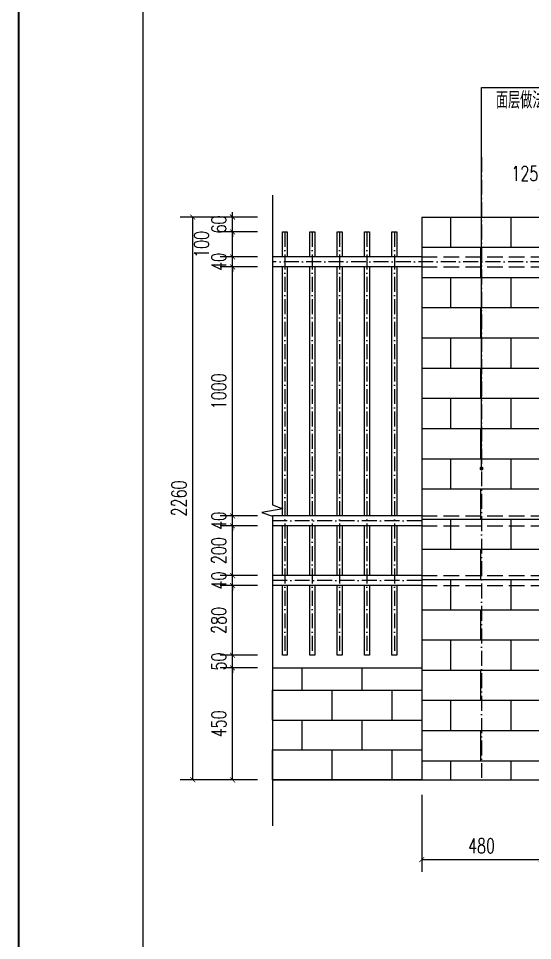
# Model space of a CAD drawing. Header units: millimetres. Extents: x 0 to 16820, y -11520 to 11880.
# Drawn here: x 0 to 2065, y 4474 to 8177 of the extents above; entities that cross this region are included whole.
import ezdxf
from ezdxf.enums import TextEntityAlignment as Align

# ---------------------------------------------------------------- set-up
doc = ezdxf.new("R2010")
doc.units = ezdxf.units.MM
doc.header["$LTSCALE"] = 1000
for name, pattern in [('$0$DASH', [0.35, 0.25, -0.1]), ('ACAD_ISO10W100', [18, 12, -3, 0, -3]), ('CENTER', [2, 1.25, -0.25, 0.25, -0.25])]:
    doc.linetypes.add(name, pattern=pattern)
for name, color, linetype, lineweight in [('0-LA-填充', 8, 'Continuous', 9), ('0-LA-轮廓线', 7, 'Continuous', 20), ('0-LA-轴线', 1, 'CENTER', 9), ('DIM_LEAD', 3, 'Continuous', 13)]:
    doc.layers.add(name, color=color, linetype=linetype, lineweight=lineweight)
for name, color, linetype in [('DIM_SYMB', 3, 'Continuous'), ('PUB_DIM', 3, 'Continuous'), ('图框层', 7, 'Continuous')]:
    doc.layers.add(name, color=color, linetype=linetype)
doc.styles.add('_TCH_DIM', font='SIMPLEX', dxfattribs={"bigfont": 'GBCBIG'})
doc.styles.add('_TCH_DIM_T3', font='SIMPLEX', dxfattribs={"width": 0.705882, "bigfont": 'GBCBIG'})
doc.styles.add('宋体', font='', dxfattribs={"width": 0.8})
doc.styles.get('宋体').set_extended_font_data('SimSun')
doc.dimstyles.new('_TCH_ARCH&&20', dxfattribs={"dimtxt": 59.5, "dimasz": 20, "dimexe": 50, "dimexo": 60, "dimgap": 25.25, "dimtad": 1, "dimdec": 0, "dimzin": 0, "dimdsep": 46, "dimtxsty": '_TCH_DIM_T3', "dimblk": 'ARCHTICK', "dimcen": 0.09, "dimclrt": 7, "dimazin": 2, "dimtfac": 1, "dimtdec": 0, "dimtix": 1, "dimtmove": 2, "dimatfit": 3, "dimfxl": 20, "dimtolj": 1, "dimtzin": 0, "dimarcsym": 0})

# ---------------------------------------------------------------- blocks, each defined once
blk = doc.blocks.new('JYHT-FRAME_NORMAL-7c40bc6b8ebf42d483e23fe8ae0242e0')
at = {"layer": '图框层', "color": 4, "lineweight": 35}
blk.add_line((0, 594), (0, 0), dxfattribs=at)
at = {"layer": '图框层', "color": 0, "linetype": 'Continuous'}
blk.add_line((25, 584), (25, 10), dxfattribs=at)
at = {"style": '宋体'}
blk.add_attdef('公章', text='', height=2.5, dxfattribs=at).set_placement((795.74, 211.72), align=Align.MIDDLE_CENTER)
at = {"layer": '图框层', "style": '宋体', "width": 0.8}
for tag, height, p in [('合作设计单位', 3, (796, 528)), ('节能章', 2.5, (795.74, 103.14))]:
    blk.add_attdef(tag, text='', height=height, dxfattribs=at).set_placement(p, align=Align.MIDDLE_CENTER)
at = {"layer": '图框层', "style": '宋体'}
for tag, p in [('接口确认章', (794.47, 491.41)), ('竣工图章', (794.47, 491.41)), ('造价咨询章', (795.43, 445.09)), ('出图章', (795.43, 445.09)), ('提交图纸章', (788.66, 395.82)), ('报审章', (788.66, 394.32)), ('规划报审章', (788.66, 338.77)), ('制图人', (793.5, 230.46)), ('设计人', (793.5, 223.48)), ('专业负责人', (793.5, 216.44)), ('设计主持人', (793.5, 209.46)), ('项目经理', (793.5, 202.45)), ('校对', (793.5, 195.46)), ('审核', (793.5, 188.46)), ('审定', (793.5, 181.44)), ('工程名称', (804.5, 72.96)), ('子项名称', (804.5, 58.96)), ('设计号', (787, 48.48)), ('专业', (822, 48.44)), ('图名', (804.5, 37.94)), ('图号', (804.5, 23.99)), ('阶段', (787, 13.46)), ('日期', (822, 13.45))]:
    blk.add_attdef(tag, text='', height=2.5, dxfattribs=at).set_placement(p, align=Align.MIDDLE_CENTER)
for tag, p in [('版号1', (769.51, 97.5)), ('版号1日期', (787.01, 97.5)), ('版号1内容', (804.46, 97.5)), ('版号1修改人', (822.01, 97.5)), ('版号2', (769.51, 90.5)), ('版号2日期', (787.01, 90.5)), ('版号2内容', (804.46, 90.5)), ('版号2修改人', (822.01, 90.5)), ('版号3', (769.51, 83.5)), ('版号3日期', (787.01, 83.5)), ('版号3内容', (804.46, 83.5)), ('版号3修改人', (822.01, 83.5))]:
    blk.add_attdef(tag, text='', height=2.5, dxfattribs=at).set_placement(p, align=Align.MIDDLE)
blk = doc.blocks.new('_ArchTick')
at = {"color": 0, "linetype": 'ByBlock', "const_width": 0.15}
blk.add_lwpolyline([(-0.5, -0.5), (0.5, 0.5)], dxfattribs=at)
blk = doc.blocks.new('*D365')
at = {"layer": 'Defpoints', "color": 0, "transparency": 16777216}
for p in [(860, 5569.1), (1020, 5569.1), (1020, 5119.1)]:
    blk.add_point(p, dxfattribs=at)
at = {"layer": 'PUB_DIM', "color": 0, "lineweight": -2, "transparency": 16777216}
for p, q in [((960, 5569.1), (810, 5569.1)), ((860, 5119.1), (860, 5569.1)), ((960, 5119.1), (810, 5119.1))]:
    blk.add_line(p, q, dxfattribs=at)
at = {"layer": 'PUB_DIM', "color": 0, "lineweight": -2, "transparency": 16777216, "xscale": 20, "yscale": 20, "zscale": 20}
for p, rotation in [((860, 5569.1), 90), ((860, 5119.1), 270)]:
    blk.add_blockref('_ArchTick', p, dxfattribs=dict(at, rotation=rotation))
at = {"layer": 'PUB_DIM', "color": 7, "transparency": 16777216, "insert": (805, 5344.1), "char_height": 59.5, "attachment_point": 5, "rotation": 90, "style": '_TCH_DIM_T3'}
blk.add_mtext('\\A1;450', dxfattribs=at)
blk = doc.blocks.new('*D366')
at = {"layer": 'Defpoints', "color": 0, "transparency": 16777216}
for p in [(860, 5619.3), (1020, 5619.3), (1020, 5569.1)]:
    blk.add_point(p, dxfattribs=at)
at = {"layer": 'PUB_DIM', "color": 0, "lineweight": -2, "transparency": 16777216}
for p, q in [((860, 5619.3), (860, 5639.3)), ((960, 5619.3), (810, 5619.3)), ((860, 5569.1), (860, 5619.3)), ((960, 5569.1), (810, 5569.1)), ((860, 5569.1), (860, 5549.1))]:
    blk.add_line(p, q, dxfattribs=at)
at = {"layer": 'PUB_DIM', "color": 0, "lineweight": -2, "transparency": 16777216, "xscale": 20, "yscale": 20, "zscale": 20}
for p, rotation in [((860, 5619.3), 270), ((860, 5569.1), 90)]:
    blk.add_blockref('_ArchTick', p, dxfattribs=dict(at, rotation=rotation))
at = {"layer": 'PUB_DIM', "color": 7, "transparency": 16777216, "insert": (805, 5594.2), "char_height": 59.5, "attachment_point": 5, "rotation": 90, "style": '_TCH_DIM_T3'}
blk.add_mtext('\\A1;50', dxfattribs=at)
blk = doc.blocks.new('*D367')
at = {"layer": 'Defpoints', "color": 0, "transparency": 16777216}
for p in [(860, 5899.3), (1020, 5899.3), (1020, 5619.3)]:
    blk.add_point(p, dxfattribs=at)
at = {"layer": 'PUB_DIM', "color": 0, "lineweight": -2, "transparency": 16777216}
for p, q in [((960, 5899.3), (810, 5899.3)), ((860, 5619.3), (860, 5899.3)), ((960, 5619.3), (810, 5619.3))]:
    blk.add_line(p, q, dxfattribs=at)
at = {"layer": 'PUB_DIM', "color": 0, "lineweight": -2, "transparency": 16777216, "xscale": 20, "yscale": 20, "zscale": 20}
for p, rotation in [((860, 5899.3), 90), ((860, 5619.3), 270)]:
    blk.add_blockref('_ArchTick', p, dxfattribs=dict(at, rotation=rotation))
at = {"layer": 'PUB_DIM', "color": 7, "transparency": 16777216, "insert": (805, 5759.3), "char_height": 59.5, "attachment_point": 5, "rotation": 90, "style": '_TCH_DIM_T3'}
blk.add_mtext('\\A1;280', dxfattribs=at)
blk = doc.blocks.new('*D368')
at = {"layer": 'Defpoints', "color": 0, "transparency": 16777216}
for p in [(860, 5939.3), (1020, 5939.3), (1020, 5899.3)]:
    blk.add_point(p, dxfattribs=at)
at = {"layer": 'PUB_DIM', "color": 0, "lineweight": -2, "transparency": 16777216}
for p, q in [((960, 5939.3), (810, 5939.3)), ((860, 5939.3), (860, 5959.3)), ((860, 5899.3), (860, 5939.3)), ((960, 5899.3), (810, 5899.3)), ((860, 5899.3), (860, 5879.3))]:
    blk.add_line(p, q, dxfattribs=at)
at = {"layer": 'PUB_DIM', "color": 0, "lineweight": -2, "transparency": 16777216, "xscale": 20, "yscale": 20, "zscale": 20}
for p, rotation in [((860, 5939.3), 270), ((860, 5899.3), 90)]:
    blk.add_blockref('_ArchTick', p, dxfattribs=dict(at, rotation=rotation))
at = {"layer": 'PUB_DIM', "color": 7, "transparency": 16777216, "insert": (805, 5919.3), "char_height": 59.5, "attachment_point": 5, "rotation": 90, "style": '_TCH_DIM_T3'}
blk.add_mtext('\\A1;40', dxfattribs=at)
blk = doc.blocks.new('*D369')
at = {"layer": 'Defpoints', "color": 0, "transparency": 16777216}
for p in [(860, 6139.3), (1020, 6139.3), (1020, 5939.3)]:
    blk.add_point(p, dxfattribs=at)
at = {"layer": 'PUB_DIM', "color": 0, "lineweight": -2, "transparency": 16777216}
for p, q in [((960, 6139.3), (810, 6139.3)), ((860, 5939.3), (860, 6139.3)), ((960, 5939.3), (810, 5939.3))]:
    blk.add_line(p, q, dxfattribs=at)
at = {"layer": 'PUB_DIM', "color": 0, "lineweight": -2, "transparency": 16777216, "xscale": 20, "yscale": 20, "zscale": 20}
for p, rotation in [((860, 6139.3), 90), ((860, 5939.3), 270)]:
    blk.add_blockref('_ArchTick', p, dxfattribs=dict(at, rotation=rotation))
at = {"layer": 'PUB_DIM', "color": 7, "transparency": 16777216, "insert": (805, 6039.3), "char_height": 59.5, "attachment_point": 5, "rotation": 90, "style": '_TCH_DIM_T3'}
blk.add_mtext('\\A1;200', dxfattribs=at)
blk = doc.blocks.new('*D370')
at = {"layer": 'Defpoints', "color": 0, "transparency": 16777216}
for p in [(860, 6179.3), (1020, 6179.3), (1020, 6139.3)]:
    blk.add_point(p, dxfattribs=at)
at = {"layer": 'PUB_DIM', "color": 0, "lineweight": -2, "transparency": 16777216}
for p, q in [((860, 6179.3), (860, 6199.3)), ((960, 6179.3), (810, 6179.3)), ((860, 6139.3), (860, 6179.3)), ((960, 6139.3), (810, 6139.3)), ((860, 6139.3), (860, 6119.3))]:
    blk.add_line(p, q, dxfattribs=at)
at = {"layer": 'PUB_DIM', "color": 0, "lineweight": -2, "transparency": 16777216, "xscale": 20, "yscale": 20, "zscale": 20}
for p, rotation in [((860, 6179.3), 270), ((860, 6139.3), 90)]:
    blk.add_blockref('_ArchTick', p, dxfattribs=dict(at, rotation=rotation))
at = {"layer": 'PUB_DIM', "color": 7, "transparency": 16777216, "insert": (805, 6159.3), "char_height": 59.5, "attachment_point": 5, "rotation": 90, "style": '_TCH_DIM_T3'}
blk.add_mtext('\\A1;40', dxfattribs=at)
blk = doc.blocks.new('*D371')
at = {"layer": 'Defpoints', "color": 0, "transparency": 16777216}
for p in [(860, 7179.3), (1020, 7179.3), (1020, 6179.3)]:
    blk.add_point(p, dxfattribs=at)
at = {"layer": 'PUB_DIM', "color": 0, "lineweight": -2, "transparency": 16777216}
for p, q in [((960, 7179.3), (810, 7179.3)), ((860, 6179.3), (860, 7179.3)), ((960, 6179.3), (810, 6179.3))]:
    blk.add_line(p, q, dxfattribs=at)
at = {"layer": 'PUB_DIM', "color": 0, "lineweight": -2, "transparency": 16777216, "xscale": 20, "yscale": 20, "zscale": 20}
for p, rotation in [((860, 7179.3), 90), ((860, 6179.3), 270)]:
    blk.add_blockref('_ArchTick', p, dxfattribs=dict(at, rotation=rotation))
at = {"layer": 'PUB_DIM', "color": 7, "transparency": 16777216, "insert": (805, 6679.3), "char_height": 59.5, "attachment_point": 5, "rotation": 90, "style": '_TCH_DIM_T3'}
blk.add_mtext('\\A1;1000', dxfattribs=at)
blk = doc.blocks.new('*D372')
at = {"layer": 'Defpoints', "color": 0, "transparency": 16777216}
for p in [(860, 7219.3), (1020, 7219.3), (1020, 7179.3)]:
    blk.add_point(p, dxfattribs=at)
at = {"layer": 'PUB_DIM', "color": 0, "lineweight": -2, "transparency": 16777216}
for p, q in [((860, 7219.3), (860, 7239.3)), ((960, 7219.3), (810, 7219.3)), ((860, 7179.3), (860, 7219.3)), ((960, 7179.3), (810, 7179.3)), ((860, 7179.3), (860, 7159.3))]:
    blk.add_line(p, q, dxfattribs=at)
at = {"layer": 'PUB_DIM', "color": 0, "lineweight": -2, "transparency": 16777216, "xscale": 20, "yscale": 20, "zscale": 20}
for p, rotation in [((860, 7219.3), 270), ((860, 7179.3), 90)]:
    blk.add_blockref('_ArchTick', p, dxfattribs=dict(at, rotation=rotation))
at = {"layer": 'PUB_DIM', "color": 7, "transparency": 16777216, "insert": (805, 7199.3), "char_height": 59.5, "attachment_point": 5, "rotation": 90, "style": '_TCH_DIM_T3'}
blk.add_mtext('\\A1;40', dxfattribs=at)
blk = doc.blocks.new('*D373')
at = {"layer": 'Defpoints', "color": 0, "transparency": 16777216}
for p in [(860, 7319.3), (1020, 7319.3), (1020, 7219.3)]:
    blk.add_point(p, dxfattribs=at)
at = {"layer": 'PUB_DIM', "color": 0, "lineweight": -2, "transparency": 16777216}
for p, q in [((960, 7319.3), (810, 7319.3)), ((860, 7219.3), (860, 7319.3)), ((960, 7219.3), (810, 7219.3))]:
    blk.add_line(p, q, dxfattribs=at)
at = {"layer": 'PUB_DIM', "color": 0, "lineweight": -2, "transparency": 16777216, "xscale": 20, "yscale": 20, "zscale": 20}
for p, rotation in [((860, 7319.3), 90), ((860, 7219.3), 270)]:
    blk.add_blockref('_ArchTick', p, dxfattribs=dict(at, rotation=rotation))
at = {"layer": 'PUB_DIM', "color": 7, "transparency": 16777216, "insert": (735, 7269.3), "char_height": 59.5, "attachment_point": 5, "rotation": 90, "style": '_TCH_DIM_T3'}
blk.add_mtext('\\A1;100', dxfattribs=at)
blk = doc.blocks.new('*D374')
at = {"layer": 'Defpoints', "color": 0, "transparency": 16777216}
for p in [(860, 7379.3), (1020, 7379.3), (1020, 7319.3)]:
    blk.add_point(p, dxfattribs=at)
at = {"layer": 'PUB_DIM', "color": 0, "lineweight": -2, "transparency": 16777216}
for p, q in [((960, 7379.3), (810, 7379.3)), ((860, 7379.3), (860, 7399.3)), ((860, 7319.3), (860, 7379.3)), ((960, 7319.3), (810, 7319.3)), ((860, 7319.3), (860, 7299.3))]:
    blk.add_line(p, q, dxfattribs=at)
at = {"layer": 'PUB_DIM', "color": 0, "lineweight": -2, "transparency": 16777216, "xscale": 20, "yscale": 20, "zscale": 20}
for p, rotation in [((860, 7379.3), 270), ((860, 7319.3), 90)]:
    blk.add_blockref('_ArchTick', p, dxfattribs=dict(at, rotation=rotation))
at = {"layer": 'PUB_DIM', "color": 7, "transparency": 16777216, "insert": (805, 7349.3), "char_height": 59.5, "attachment_point": 5, "rotation": 90, "style": '_TCH_DIM_T3'}
blk.add_mtext('\\A1;60', dxfattribs=at)
blk = doc.blocks.new('*D375')
at = {"layer": 'Defpoints', "color": 0, "transparency": 16777216}
for p in [(700, 7379.3), (1020, 7379.3), (1020, 5119.1)]:
    blk.add_point(p, dxfattribs=at)
at = {"layer": 'PUB_DIM', "color": 0, "lineweight": -2, "transparency": 16777216}
for p, q in [((960, 7379.3), (650, 7379.3)), ((700, 5119.1), (700, 7379.3)), ((960, 5119.1), (650, 5119.1))]:
    blk.add_line(p, q, dxfattribs=at)
at = {"layer": 'PUB_DIM', "color": 0, "lineweight": -2, "transparency": 16777216, "xscale": 20, "yscale": 20, "zscale": 20}
for p, rotation in [((700, 7379.3), 90), ((700, 5119.1), 270)]:
    blk.add_blockref('_ArchTick', p, dxfattribs=dict(at, rotation=rotation))
at = {"layer": 'PUB_DIM', "color": 7, "transparency": 16777216, "insert": (645, 6249.2), "char_height": 59.5, "attachment_point": 5, "rotation": 90, "style": '_TCH_DIM_T3'}
blk.add_mtext('\\A1;2260', dxfattribs=at)
blk = doc.blocks.new('*D409')
at = {"layer": 'Defpoints', "color": 0, "transparency": 16777216}
for p in [(1620, 5119.3), (2100, 5119.3), (2100, 4799.3)]:
    blk.add_point(p, dxfattribs=at)
at = {"layer": 'PUB_DIM', "color": 0, "lineweight": -2, "transparency": 16777216}
for p, q in [((1620, 5059.3), (1620, 4749.3)), ((2100, 5059.3), (2100, 4749.3)), ((1620, 4799.3), (2100, 4799.3))]:
    blk.add_line(p, q, dxfattribs=at)
at = {"layer": 'PUB_DIM', "color": 0, "lineweight": -2, "transparency": 16777216, "xscale": 20, "yscale": 20, "zscale": 20, "rotation": 180}
blk.add_blockref('_ArchTick', (1620, 4799.3), dxfattribs=at)
at = {"layer": 'PUB_DIM', "color": 0, "lineweight": -2, "transparency": 16777216, "xscale": 20, "yscale": 20, "zscale": 20}
blk.add_blockref('_ArchTick', (2100, 4799.3), dxfattribs=at)
at = {"layer": 'PUB_DIM', "color": 7, "transparency": 16777216, "insert": (1860, 4854.3), "char_height": 59.5, "attachment_point": 5, "style": '_TCH_DIM_T3'}
blk.add_mtext('\\A1;480', dxfattribs=at)
blk = doc.blocks.new('*D438')
at = {"layer": 'Defpoints', "color": 0, "transparency": 16777216}
for p in [(2225, 7499.3), (2100, 7339.3), (2225, 7339.3)]:
    blk.add_point(p, dxfattribs=at)
at = {"layer": 'PUB_DIM', "color": 0, "lineweight": -2, "transparency": 16777216}
for p, q in [((2100, 7399.3), (2100, 7549.3)), ((2225, 7399.3), (2225, 7549.3)), ((2100, 7499.3), (2225, 7499.3))]:
    blk.add_line(p, q, dxfattribs=at)
at = {"layer": 'PUB_DIM', "color": 0, "lineweight": -2, "transparency": 16777216, "xscale": 20, "yscale": 20, "zscale": 20, "rotation": 180}
blk.add_blockref('_ArchTick', (2100, 7499.3), dxfattribs=at)
at = {"layer": 'PUB_DIM', "color": 0, "lineweight": -2, "transparency": 16777216, "xscale": 20, "yscale": 20, "zscale": 20}
blk.add_blockref('_ArchTick', (2225, 7499.3), dxfattribs=at)
at = {"layer": 'PUB_DIM', "color": 7, "transparency": 16777216, "insert": (2034, 7554.3), "char_height": 59.5, "attachment_point": 5, "style": '_TCH_DIM_T3'}
blk.add_mtext('\\A1;125', dxfattribs=at)

msp = doc.modelspace()

# ---------------------------------------------------------------- hatches: boundary and pattern name
at = {"layer": '0-LA-填充'}
h = msp.add_hatch(dxfattribs=at)
h.set_pattern_fill('AR-B816,_O', color=256, scale=100)
h.set_pattern_definition([(0, (2100.01, 7379.27), (0, 121.3104), []), (90, (2100.01, 7379.27), (-121.3104, 121.3104), [121.31, -121.31])])
h.paths.add_polyline_path([(1620.01115, 7379.2748), (2100.01115, 7379.2748), (2100.01115, 5119.2748), (1620.01115, 5119.2748)])
h = msp.add_hatch(dxfattribs=at)
h.set_pattern_fill('AR-B816', color=256, scale=99)
h.set_pattern_definition([(0, (1020.01, 5119.08), (0, 120.097), []), (90, (1020.01, 5119.08), (-120.097, 120.097), [120.097, -120.097])])
h.paths.add_polyline_path([(1620.01115, 5119.07733), (1620.01115, 5569.07733), (1020.01115, 5569.07733), (1020.01115, 5119.07733)])

# ---------------------------------------------------------------- linework, layer by layer
for points in [[(1060.01115, 7219.2748), (1060.01115, 7319.2748), (1080.01115, 7319.2748), (1080.01115, 7219.2748)], [(1060.01115, 7219.2748), (1060.01115, 7319.2748), (1080.01115, 7319.2748), (1080.01115, 7219.2748)], [(1170.01115, 7219.2748), (1170.01115, 7319.2748), (1190.01115, 7319.2748), (1190.01115, 7219.2748)], [(1170.01115, 7219.2748), (1170.01115, 7319.2748), (1190.01115, 7319.2748), (1190.01115, 7219.2748)], [(1280.01115, 7219.2748), (1280.01115, 7319.2748), (1300.01115, 7319.2748), (1300.01115, 7219.2748)], [(1280.01115, 7219.2748), (1280.01115, 7319.2748), (1300.01115, 7319.2748), (1300.01115, 7219.2748)], [(1390.01115, 7219.2748), (1390.01115, 7319.2748), (1410.01115, 7319.2748), (1410.01115, 7219.2748)], [(1390.01115, 7219.2748), (1390.01115, 7319.2748), (1410.01115, 7319.2748), (1410.01115, 7219.2748)], [(1500.01115, 7219.2748), (1500.01115, 7319.2748), (1520.01115, 7319.2748), (1520.01115, 7219.2748)], [(1620.01115, 7219.2748), (1020.01115, 7219.2748)], [(1620.01115, 7179.2748), (1020.01115, 7179.2748)], [(1060.01115, 6179.2748), (1060.01115, 7179.2748)], [(1060.01115, 6179.2748), (1060.01115, 7179.2748)], [(1080.01115, 7179.2748), (1080.01115, 6179.2748)], [(1080.01115, 7179.2748), (1080.01115, 6179.2748)], [(1170.01115, 6179.2748), (1170.01115, 7179.2748)], [(1170.01115, 6179.2748), (1170.01115, 7179.2748)], [(1190.01115, 7179.2748), (1190.01115, 6179.2748)], [(1190.01115, 7179.2748), (1190.01115, 6179.2748)], [(1280.01115, 6179.2748), (1280.01115, 7179.2748)], [(1280.01115, 6179.2748), (1280.01115, 7179.2748)], [(1300.01115, 7179.2748), (1300.01115, 6179.2748)], [(1300.01115, 7179.2748), (1300.01115, 6179.2748)], [(1390.01115, 6179.2748), (1390.01115, 7179.2748)], [(1390.01115, 6179.2748), (1390.01115, 7179.2748)], [(1410.01115, 7179.2748), (1410.01115, 6179.2748)], [(1410.01115, 7179.2748), (1410.01115, 6179.2748)], [(1500.01115, 6179.2748), (1500.01115, 7179.2748)], [(1520.01115, 7179.2748), (1520.01115, 6179.2748)], [(1620.01115, 6179.2748), (1020.01115, 6179.2748)], [(1620.01115, 6139.2748), (1020.01115, 6139.2748)], [(1060.01115, 5939.2748), (1060.01115, 6139.2748)], [(1060.01115, 5939.2748), (1060.01115, 6139.2748)], [(1080.01115, 6139.2748), (1080.01115, 5939.2748)], [(1080.01115, 6139.2748), (1080.01115, 5939.2748)], [(1170.01115, 5939.2748), (1170.01115, 6139.2748)], [(1170.01115, 5939.2748), (1170.01115, 6139.2748)], [(1190.01115, 6139.2748), (1190.01115, 5939.2748)], [(1190.01115, 6139.2748), (1190.01115, 5939.2748)], [(1280.01115, 5939.2748), (1280.01115, 6139.2748)], [(1280.01115, 5939.2748), (1280.01115, 6139.2748)], [(1300.01115, 6139.2748), (1300.01115, 5939.2748)], [(1300.01115, 6139.2748), (1300.01115, 5939.2748)], [(1390.01115, 5939.2748), (1390.01115, 6139.2748)], [(1390.01115, 5939.2748), (1390.01115, 6139.2748)], [(1410.01115, 6139.2748), (1410.01115, 5939.2748)], [(1410.01115, 6139.2748), (1410.01115, 5939.2748)], [(1500.01115, 5939.2748), (1500.01115, 6139.2748)], [(1520.01115, 6139.2748), (1520.01115, 5939.2748)], [(1620.01115, 5939.2748), (1020.01115, 5939.2748)], [(1620.01115, 5899.2748), (1020.01115, 5899.2748)], [(1080.01115, 5899.2748), (1080.01115, 5619.2748), (1060.01115, 5619.2748)], [(1060.01115, 5619.2748), (1060.01115, 5899.2748)], [(1060.01115, 5619.2748), (1060.01115, 5899.2748)], [(1080.01115, 5899.2748), (1080.01115, 5619.2748)], [(1190.01115, 5899.2748), (1190.01115, 5619.2748), (1170.01115, 5619.2748)], [(1170.01115, 5619.2748), (1170.01115, 5899.2748)], [(1170.01115, 5619.2748), (1170.01115, 5899.2748)], [(1190.01115, 5899.2748), (1190.01115, 5619.2748)], [(1300.01115, 5899.2748), (1300.01115, 5619.2748), (1280.01115, 5619.2748)], [(1280.01115, 5619.2748), (1280.01115, 5899.2748)], [(1280.01115, 5619.2748), (1280.01115, 5899.2748)], [(1300.01115, 5899.2748), (1300.01115, 5619.2748)], [(1410.01115, 5899.2748), (1410.01115, 5619.2748), (1390.01115, 5619.2748)], [(1390.01115, 5619.2748), (1390.01115, 5899.2748)], [(1390.01115, 5619.2748), (1390.01115, 5899.2748)], [(1410.01115, 5899.2748), (1410.01115, 5619.2748)], [(1520.01115, 5899.2748), (1520.01115, 5619.2748), (1500.01115, 5619.2748)], [(1500.01115, 5619.2748), (1500.01115, 5899.2748)]]:
    msp.add_lwpolyline(points)
at = {"color": 0}
msp.add_lwpolyline([(1020.01115, 5569.07733), (1620.01115, 5569.2748), (1620.01115, 5119.2748), (1020.01115, 5119.07733)], dxfattribs=at)
at = {"layer": '0-LA-填充', "linetype": '$0$DASH', "ltscale": 0.25}
for points in [[(1620.01115, 7219.2748), (2100.01115, 7219.2748)], [(1620.01115, 7179.2748), (2100.01115, 7179.2748)], [(1620.01115, 6179.2748), (2100.01115, 6179.2748)], [(1620.01115, 6139.2748), (2100.01115, 6139.2748)], [(1620.01115, 5939.2748), (2100.01115, 5939.2748)], [(1620.01115, 5899.2748), (2100.01115, 5899.2748)]]:
    msp.add_lwpolyline(points, dxfattribs=at)
at = {"layer": '0-LA-轮廓线'}
for p, q in [((1620.01115, 7379.2748), (1620.01115, 5119.2748)), ((1620.01115, 7379.2748), (2100.01115, 7379.2748)), ((1620.01115, 5119.2748), (2100.01115, 5119.2748))]:
    msp.add_line(p, q, dxfattribs=at)
at = {"layer": '0-LA-轴线', "linetype": 'ACAD_ISO10W100', "ltscale": 0.005}
for points in [[(1860.01115, 7619.2748), (1860.01115, 5119.2748)], [(1070.01115, 7319.2748), (1070.01115, 5619.2748)], [(1180.01115, 7319.2748), (1180.01115, 5619.2748)], [(1290.01115, 7319.2748), (1290.01115, 5619.2748)], [(1400.01115, 7319.2748), (1400.01115, 5619.2748)], [(1510.01115, 7319.2748), (1510.01115, 5619.2748)], [(14100.01115, 7199.2748), (1020.01115, 7199.2748)], [(1620.01115, 6159.2748), (1020.01115, 6159.2748)], [(1620.01115, 5919.2748), (1020.01115, 5919.2748)]]:
    msp.add_lwpolyline(points, dxfattribs=at)
at = {"layer": 'DIM_LEAD'}
for p, q in [((1860.01115, 6369.2748), (1860.01115, 7899.9969)), ((1860.01115, 7899.9969), (4108.30935, 7899.9969))]:
    msp.add_line(p, q, dxfattribs=at)
at = {"layer": 'DIM_LEAD', "const_width": 8}
msp.add_lwpolyline([(1860.01115, 6365.2748, 1), (1860.01115, 6373.2748, 1)], format="xyb", close=True, dxfattribs=at)
at = {"layer": 'DIM_SYMB'}
msp.add_lwpolyline([(1020.01115, 7467.12835), (1020.01115, 6223.11906), (1062.01115, 6207.83231), (978.01115, 6193.02084), (1020.01115, 6178.11906), (1020.01115, 4934.10977)], dxfattribs=at)

# ---------------------------------------------------------------- block references
at = {"xscale": 20, "yscale": 20, "zscale": 20}
msp.add_blockref('JYHT-FRAME_NORMAL-7c40bc6b8ebf42d483e23fe8ae0242e0', (0.03683, -0.00255), dxfattribs=at)

# ---------------------------------------------------------------- texts
at = {"layer": 'DIM_LEAD', "color": 7, "style": '_TCH_DIM'}
msp.add_text('面层做法：面砖墙面（《室外工程》', height=67.5177305, dxfattribs=at).set_placement((1918.09658, 7814.95435))

# ---------------------------------------------------------------- dimensions: what is measured, and where the dimension line sits
at = {"layer": 'PUB_DIM'}
for base, p1, p2, angle, picture, middle in [((2225.01115, 7499.2748), (2100.01115, 7339.2748), (2225.01115, 7339.2748), 0, '*D438', (2034.01115, 7554.2748)), ((860.01562, 7319.2748), (1020.01115, 7219.2748), (1020.01115, 7319.2748), 90, '*D373', (735.01562, 7269.2748))]:
    dim = msp.add_linear_dim(base=base, p1=p1, p2=p2, angle=angle, dimstyle='_TCH_ARCH&&20', dxfattribs=at)
    dim.commit()
    dim.dimension.update_dxf_attribs({"geometry": picture, "text_midpoint": middle, "dimtype": 129})
for p1, p2, distance, picture, middle in [((1020.01115, 5119.07733), (1020.01115, 7379.2748), 319.97432, '*D375', (645.03683, 6249.17607)), ((1020.01115, 7319.2748), (1020.01115, 7379.2748), 159.99552, '*D374', (805.01562, 7349.2748)), ((1020.01115, 7179.2748), (1020.01115, 7219.2748), 159.99552, '*D372', (805.01562, 7199.2748)), ((1020.01115, 6179.2748), (1020.01115, 7179.2748), 159.99552, '*D371', (805.01562, 6679.2748)), ((1020.01115, 6139.2748), (1020.01115, 6179.2748), 159.99552, '*D370', (805.01562, 6159.2748)), ((1020.01115, 5939.2748), (1020.01115, 6139.2748), 159.99552, '*D369', (805.01562, 6039.2748)), ((1020.01115, 5899.2748), (1020.01115, 5939.2748), 159.99552, '*D368', (805.01562, 5919.2748)), ((1020.01115, 5619.2748), (1020.01115, 5899.2748), 159.99552, '*D367', (805.01562, 5759.2748)), ((1020.01115, 5569.07753), (1020.01115, 5619.2748), 159.99552, '*D366', (805.01562, 5594.17616)), ((1020.01115, 5119.07733), (1020.01115, 5569.07753), 159.99552, '*D365', (805.01562, 5344.07743)), ((1620.01098, 5119.2748), (2100.01115, 5119.2748), -320, '*D409', (1860.01106, 4854.2748))]:
    dim = msp.add_aligned_dim(p1=p1, p2=p2, distance=distance, dimstyle='_TCH_ARCH&&20', dxfattribs=at)
    dim.commit()
    dim.dimension.update_dxf_attribs({"geometry": picture, "text_midpoint": middle})

doc.saveas('drawing.dxf')
